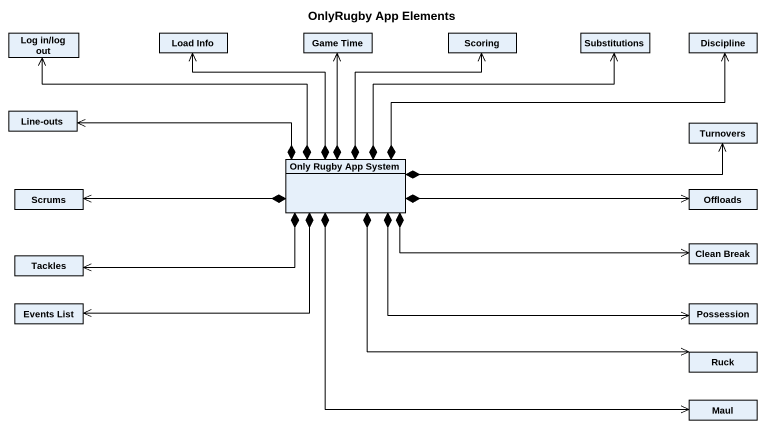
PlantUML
@startuml
title OnlyRugby App Elements
hide circle
hide empty members
class "Log in/log out" as Log_in_log_out
class "Load Info" as Load_Info
class "Game Time" as Game_Time
class Scoring
class Substitutions
class Discipline
class "Line-outs" as Line_outs
class Turnovers
class "Only Rugby App System" as Only_Rugby_App_System
class Scrums
class Offloads
class Tackles
class "Clean Break" as Clean_Break
class "Events List" as Events_List
class Possession
class Ruck
class Maul
Only_Rugby_App_System *-left-> Log_in_log_out
Only_Rugby_App_System *-up-> Load_Info
Only_Rugby_App_System *-up-> Game_Time
Only_Rugby_App_System *-up-> Scoring
Only_Rugby_App_System *-right-> Substitutions
Only_Rugby_App_System *-right-> Discipline
Only_Rugby_App_System *-left-> Line_outs
Only_Rugby_App_System *-right-> Turnovers
Only_Rugby_App_System *-left-> Scrums
Only_Rugby_App_System *-right-> Offloads
Only_Rugby_App_System *-left-> Tackles
Only_Rugby_App_System *-right-> Clean_Break
Only_Rugby_App_System *-left-> Events_List
Only_Rugby_App_System *-right-> Possession
Only_Rugby_App_System *-right-> Ruck
Only_Rugby_App_System *-right-> Maul
@enduml
